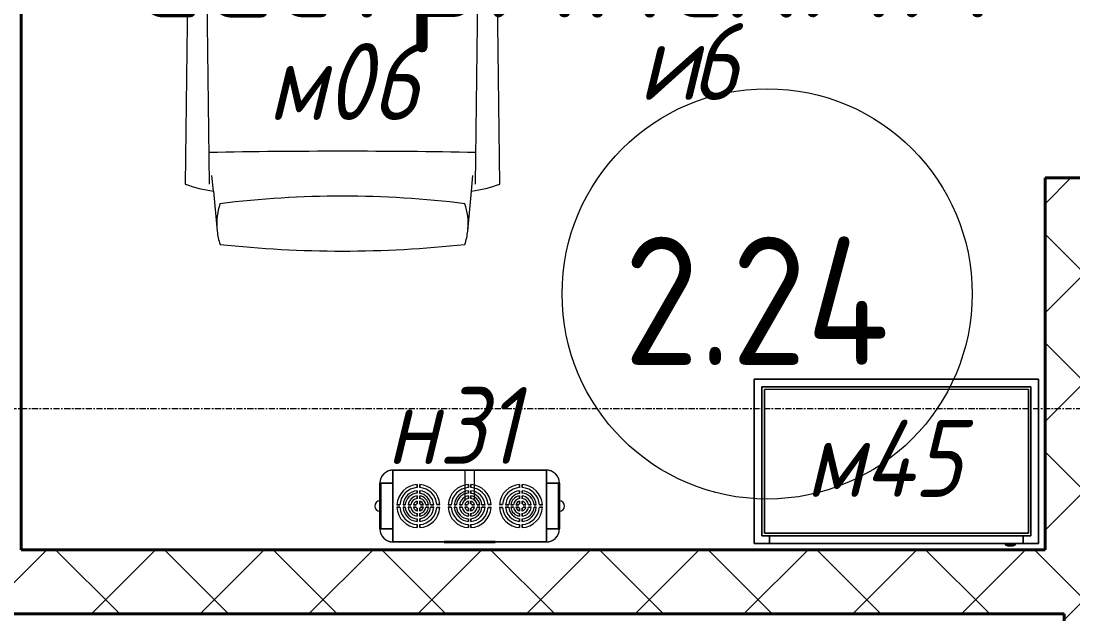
# Model space of a CAD drawing. Header units: millimetres. Extents: x -32954 to 151739, y -65671 to 56243.
# Drawn here: x -17348 to -15296, y -30154 to -28998 of the extents above; entities that cross this region are included whole.
import ezdxf

# ---------------------------------------------------------------- set-up
doc = ezdxf.new("R2010")
doc.units = ezdxf.units.MM
doc.linetypes.add('ADSK_Линия сетки', pattern=[21, 12, -3, 3, -3])
for name, color, linetype, lineweight in [('I-FURN', 7, 'Continuous', 9), ('I-FURN-IDEN', 7, 'Continuous', 9), ('M-EQPM', 7, 'Continuous', 9), ('M-EQPM-IDEN', 7, 'Continuous', 9), ('Марки помещений', 7, 'Continuous', 18), ('Оси', 7, 'Continuous', 9), ('Стены разрез', 7, 'Continuous', 40)]:
    doc.layers.add(name, color=color, linetype=linetype, lineweight=lineweight)
doc.styles.add('GOST Common', font='GOST_Common.ttf', dxfattribs={"width": 0.9, "height": 250})
doc.styles.add('GOST Common_I', font='GOST_Common Italic.ttf', dxfattribs={"width": 0.9, "height": 150})
pattern_1 = [(45, (-4e-12, -22914.43), (-106.066, 106.066), []), (135, (-4e-12, -22914.43), (-106.066, -106.066), [])]

# ---------------------------------------------------------------- blocks, each defined once
blk = doc.blocks.new('ADSK_Марка_Помещение_2_ГОСТ21-501-2011 - Имя и Категория-86712-В_АР_ПЭ_02 Этаж')
at = {"layer": 'Марки помещений'}
blk.add_circle((0, 0), 4, dxfattribs=at)
blk = doc.blocks.new('Н05-Н31_Бактерицидный облучатель_Дезар-3_5 - Н31_Дезар-5-9588957-О_ТХ_03')
at = {"layer": 'M-EQPM'}
for p, q in [((44.6, 175), (-44.6, 175)), ((-44.6, 149.6), (-44.6, 175)), ((-44.6, 175), (-44.6, 173)), ((-44.6, 175), (44.6, 175)), ((-44.6, 149.6), (-44.6, 175)), ((-44.6, 175), (-44.6, 149.6)), ((-44.6, 173), (-44.6, 175)), ((-44.6, 175), (-44.6, 149.6)), ((44.6, 175), (-44.6, 175)), ((-44.6, 173), (-44.6, 175)), ((-44.6, 175), (-44.6, 173)), ((-44.6, 175), (44.6, 175)), ((44.6, 175), (-44.6, 175)), ((-44.6, 173), (-44.6, 175)), ((-44.6, 175), (-44.6, 173)), ((-44.6, 149.6), (-44.6, 175)), ((-44.6, 175), (-44.6, 149.6)), ((-44.6, 173), (-44.6, 149.6)), ((-44.6, 173), (44.6, 173)), ((-44.6, 173), (44.6, 173)), ((-44.6, 149.6), (-44.6, 173)), ((44.6, 173), (-44.6, 173)), ((44.6, 173), (-44.6, 173)), ((44.6, 173), (-44.6, 173)), ((-44.6, 173), (44.6, 173)), ((-44.6, 173), (44.6, 173)), ((44.6, 173), (-44.6, 173)), ((-10, 175), (10, 175)), ((10, 175), (-10, 175)), ((-10, 175), (10, 175)), ((10, 175), (-10, 175)), ((-10, 175), (10, 175)), ((10, 175), (-10, 175)), ((44.6, 173), (44.6, 175)), ((44.6, 175), (44.6, 149.6)), ((44.6, 149.6), (44.6, 175)), ((44.6, 175), (44.6, 149.6)), ((44.6, 149.6), (44.6, 175)), ((44.6, 175), (44.6, 173)), ((44.6, 175), (44.6, 173)), ((44.6, 173), (44.6, 175)), ((44.6, 175), (44.6, 173)), ((44.6, 173), (44.6, 175)), ((44.6, 149.6), (44.6, 175)), ((44.6, 175), (44.6, 149.6)), ((44.6, 149.6), (44.6, 173)), ((44.6, 173), (44.6, 149.6)), ((-44.6, 149.6), (-70, 149.6)), ((-70, 149.6), (-44.6, 149.6)), ((-70, 149.6), (-70, -149.6)), ((-70, -149.6), (-70, 149.6)), ((-70, 149.6), (-70, -149.6)), ((70, 149.6), (-70, 149.6)), ((-70, 149.6), (-44.6, 149.6)), ((-70, 149.6), (-70, -149.6)), ((-44.6, 149.6), (-70, 149.6)), ((-70, 149.6), (70, 149.6)), ((-70, -149.6), (-70, 149.6)), ((-44.6, 149.6), (-70, 149.6)), ((-70, 149.6), (-44.6, 149.6)), ((-44.6, 149.6), (44.6, 149.6)), ((44.6, 149.6), (-44.6, 149.6)), ((-44.6, 149.6), (44.6, 149.6)), ((44.6, 149.6), (-44.6, 149.6)), ((-44.6, 149.6), (44.6, 149.6)), ((44.6, 149.6), (-44.6, 149.6)), ((44.6, 149.6), (70, 149.6)), ((70, 149.6), (44.6, 149.6)), ((44.6, 149.6), (70, 149.6)), ((70, 149.6), (44.6, 149.6)), ((44.6, 149.6), (70, 149.6)), ((70, 149.6), (44.6, 149.6)), ((70, -149.6), (70, 149.6)), ((70, 149.6), (70, -149.6)), ((70, -149.6), (70, 149.6)), ((70, 149.6), (70, -149.6)), ((70, -149.6), (70, 149.6)), ((-2.5, 142), (-2.5, 136)), ((-2.5, 136), (-2.5, 142)), ((-2.5, 136), (-2.5, 142)), ((-2.5, 142), (-2.5, 136)), ((-2.5, 130), (-2.5, 126)), ((-2.5, 126), (-2.5, 130)), ((-2.5, 126), (-2.5, 130)), ((-2.5, 130), (-2.5, 126)), ((2.5, 136), (2.5, 142)), ((2.5, 142), (2.5, 136)), ((2.5, 142), (2.5, 136)), ((2.5, 136), (2.5, 142)), ((2.5, 126), (2.5, 130)), ((2.5, 130), (2.5, 126)), ((2.5, 130), (2.5, 126)), ((2.5, 126), (2.5, 130)), ((-2.5, 119.8), (-2.5, 114.8)), ((-2.5, 114.8), (-2.5, 119.8)), ((-2.5, 114.8), (-2.5, 119.8)), ((-2.5, 119.8), (-2.5, 114.8)), ((-2.5, 109.7), (-2.5, 104.3)), ((-2.5, 104.3), (-2.5, 109.7)), ((-2.5, 104.3), (-2.5, 109.7)), ((-2.5, 109.7), (-2.5, 104.3)), ((2.5, 114.8), (2.5, 119.8)), ((2.5, 119.8), (2.5, 114.8)), ((2.5, 119.8), (2.5, 114.8)), ((2.5, 114.8), (2.5, 119.8)), ((2.5, 104.3), (2.5, 109.7)), ((2.5, 109.7), (2.5, 104.3)), ((2.5, 109.7), (2.5, 104.3)), ((2.5, 104.3), (2.5, 109.7)), ((-35.9, 102.5), (-41.9, 102.5)), ((-41.9, 102.5), (-35.9, 102.5)), ((-41.9, 102.5), (-35.9, 102.5)), ((-35.9, 102.5), (-41.9, 102.5)), ((-41.9, 97.5), (-35.9, 97.5)), ((-35.9, 97.5), (-41.9, 97.5)), ((-35.9, 97.5), (-41.9, 97.5)), ((-41.9, 97.5), (-35.9, 97.5)), ((-25, 102.5), (-29.9, 102.5)), ((-29.9, 102.5), (-25, 102.5)), ((-29.9, 102.5), (-25, 102.5)), ((-25, 102.5), (-29.9, 102.5)), ((-29.9, 97.5), (-24.7, 97.5)), ((-24.7, 97.5), (-29.9, 97.5)), ((-24.7, 97.5), (-29.9, 97.5)), ((-29.9, 97.5), (-24.7, 97.5)), ((-14.8, 102.5), (-19.8, 102.5)), ((-19.8, 102.5), (-14.8, 102.5)), ((-19.8, 102.5), (-14.8, 102.5)), ((-14.8, 102.5), (-19.8, 102.5)), ((-19.8, 97.5), (-14.8, 97.5)), ((-14.8, 97.5), (-19.8, 97.5)), ((-14.8, 97.5), (-19.8, 97.5)), ((-19.8, 97.5), (-14.8, 97.5)), ((-4.3, 102.5), (-9.7, 102.5)), ((-9.7, 102.5), (-4.3, 102.5)), ((-9.7, 102.5), (-4.3, 102.5)), ((-4.3, 102.5), (-9.7, 102.5)), ((-9.7, 97.5), (-4.3, 97.5)), ((-4.3, 97.5), (-9.7, 97.5)), ((-4.3, 97.5), (-9.7, 97.5)), ((-9.7, 97.5), (-4.3, 97.5)), ((-2.5, 95.7), (-2.5, 90.3)), ((-2.5, 90.3), (-2.5, 95.7)), ((-2.5, 90.3), (-2.5, 95.7)), ((-2.5, 95.7), (-2.5, 90.3)), ((-2.5, 85.2), (-2.5, 80.2)), ((-2.5, 80.2), (-2.5, 85.2)), ((-2.5, 80.2), (-2.5, 85.2)), ((-2.5, 85.2), (-2.5, 80.2)), ((2.5, 90.3), (2.5, 95.7)), ((2.5, 95.7), (2.5, 90.3)), ((2.5, 95.7), (2.5, 90.3)), ((2.5, 90.3), (2.5, 95.7)), ((2.5, 80.2), (2.5, 85.2)), ((2.5, 85.2), (2.5, 80.2)), ((2.5, 85.2), (2.5, 80.2)), ((2.5, 80.2), (2.5, 85.2)), ((9.7, 102.5), (4.3, 102.5)), ((4.3, 102.5), (9.7, 102.5)), ((4.3, 102.5), (9.7, 102.5)), ((9.7, 102.5), (4.3, 102.5)), ((4.3, 97.5), (9.7, 97.5)), ((9.7, 97.5), (4.3, 97.5)), ((9.7, 97.5), (4.3, 97.5)), ((4.3, 97.5), (9.7, 97.5)), ((19.8, 102.5), (14.8, 102.5)), ((14.8, 102.5), (19.8, 102.5)), ((14.8, 102.5), (19.8, 102.5)), ((19.8, 102.5), (14.8, 102.5)), ((14.8, 97.5), (19.8, 97.5)), ((19.8, 97.5), (14.8, 97.5)), ((19.8, 97.5), (14.8, 97.5)), ((14.8, 97.5), (19.8, 97.5)), ((24.7, 97.5), (30.1, 97.5)), ((30.1, 97.5), (24.7, 97.5)), ((30.1, 97.5), (24.7, 97.5)), ((24.7, 97.5), (30.1, 97.5)), ((30.1, 102.5), (25, 102.5)), ((25, 102.5), (30.1, 102.5)), ((25, 102.5), (30.1, 102.5)), ((30.1, 102.5), (25, 102.5)), ((42.1, 102.5), (36.1, 102.5)), ((36.1, 102.5), (42.1, 102.5)), ((36.1, 102.5), (42.1, 102.5)), ((42.1, 102.5), (36.1, 102.5)), ((36.1, 97.5), (42.1, 97.5)), ((42.1, 97.5), (36.1, 97.5)), ((42.1, 97.5), (36.1, 97.5)), ((36.1, 97.5), (42.1, 97.5)), ((-3, 64.1), (-3, 58)), ((-3, 58), (-3, 64.1)), ((-3, 58), (-3, 64.1)), ((-3, 64.1), (-3, 58)), ((-2.5, 76.3), (-2.5, 70)), ((-2.5, 70), (-2.5, 76.3)), ((-2.5, 70), (-2.5, 76.3)), ((-2.5, 76.3), (-2.5, 70)), ((2.5, 70), (2.5, 76.3)), ((2.5, 76.3), (2.5, 70)), ((2.5, 76.3), (2.5, 70)), ((2.5, 70), (2.5, 76.3)), ((3, 58), (3, 64)), ((3, 64), (3, 58)), ((3, 64), (3, 58)), ((3, 58), (3, 64)), ((-3, 42), (-3, 35.9)), ((-3, 35.9), (-3, 42)), ((-3, 35.9), (-3, 42)), ((-3, 42), (-3, 35.9)), ((3, 36), (3, 42)), ((3, 42), (3, 36)), ((3, 42), (3, 36)), ((3, 36), (3, 42)), ((71, 50), (69, 50)), ((69, -50), (69, 50)), ((69, 50), (69, -50)), ((71, -50), (71, 50)), ((71, 50), (71, -50)), ((-2.5, 30), (-2.5, 23.7)), ((-2.5, 23.7), (-2.5, 30)), ((-2.5, 23.7), (-2.5, 30)), ((-2.5, 30), (-2.5, 23.7)), ((2.5, 23.7), (2.5, 30)), ((2.5, 30), (2.5, 23.7)), ((2.5, 30), (2.5, 23.7)), ((2.5, 23.7), (2.5, 30)), ((-10, 9.3), (-70, 9.3)), ((-70, 0), (-70, 0)), ((-70, 0), (-70, 0)), ((-35.9, 2.5), (-41.9, 2.5)), ((-41.9, 2.5), (-35.9, 2.5)), ((-41.9, 2.5), (-35.9, 2.5)), ((-35.9, 2.5), (-41.9, 2.5)), ((-24.7, 2.5), (-29.9, 2.5)), ((-29.9, 2.5), (-24.7, 2.5)), ((-29.9, 2.5), (-24.7, 2.5)), ((-24.7, 2.5), (-29.9, 2.5)), ((-14.8, 2.5), (-19.8, 2.5)), ((-19.8, 2.5), (-14.8, 2.5)), ((-19.8, 2.5), (-14.8, 2.5)), ((-14.8, 2.5), (-19.8, 2.5)), ((-10, 0), (-10, 0)), ((-10, 0), (-10, 0)), ((-4.3, 2.5), (-9.7, 2.5)), ((-9.7, 2.5), (-4.3, 2.5)), ((-9.7, 2.5), (-4.3, 2.5)), ((-4.3, 2.5), (-9.7, 2.5)), ((-2.5, 19.8), (-2.5, 14.8)), ((-2.5, 14.8), (-2.5, 19.8)), ((-2.5, 14.8), (-2.5, 19.8)), ((-2.5, 19.8), (-2.5, 14.8)), ((-2.5, 9.7), (-2.5, 4.3)), ((-2.5, 4.3), (-2.5, 9.7)), ((-2.5, 4.3), (-2.5, 9.7)), ((-2.5, 9.7), (-2.5, 4.3)), ((2.5, 14.8), (2.5, 19.8)), ((2.5, 19.8), (2.5, 14.8)), ((2.5, 19.8), (2.5, 14.8)), ((2.5, 14.8), (2.5, 19.8)), ((2.5, 4.3), (2.5, 9.7)), ((2.5, 9.7), (2.5, 4.3)), ((2.5, 9.7), (2.5, 4.3)), ((2.5, 4.3), (2.5, 9.7)), ((9.7, 2.5), (4.3, 2.5)), ((4.3, 2.5), (9.7, 2.5)), ((4.3, 2.5), (9.7, 2.5)), ((9.7, 2.5), (4.3, 2.5)), ((19.8, 2.5), (14.8, 2.5)), ((14.8, 2.5), (19.8, 2.5)), ((14.8, 2.5), (19.8, 2.5)), ((19.8, 2.5), (14.8, 2.5)), ((30.1, 2.5), (24.7, 2.5)), ((24.7, 2.5), (30.1, 2.5)), ((24.7, 2.5), (30.1, 2.5)), ((30.1, 2.5), (24.7, 2.5)), ((42.1, 2.5), (36.1, 2.5)), ((36.1, 2.5), (42.1, 2.5)), ((36.1, 2.5), (42.1, 2.5)), ((42.1, 2.5), (36.1, 2.5)), ((69, -17.5), (69, 17.5)), ((69, 17.5), (69, -17.5)), ((71, 17.5), (69, 17.5)), ((71, 17.5), (69, 17.5)), ((69, -17.5), (69, 17.5)), ((69, 17.5), (69, -17.5)), ((71, 17.5), (69, 17.5)), ((71, 17.5), (69, 17.5)), ((71, -17.5), (71, 17.5)), ((71, 17.5), (71, -17.5)), ((71, -17.5), (71, 17.5)), ((71, 17.5), (71, -17.5)), ((-70, -9.3), (-10, -9.3)), ((-41.9, -2.5), (-35.9, -2.5)), ((-35.9, -2.5), (-41.9, -2.5)), ((-35.9, -2.5), (-41.9, -2.5)), ((-41.9, -2.5), (-35.9, -2.5)), ((-29.9, -2.5), (-25, -2.5)), ((-25, -2.5), (-29.9, -2.5)), ((-25, -2.5), (-29.9, -2.5)), ((-29.9, -2.5), (-25, -2.5)), ((-19.8, -2.5), (-14.8, -2.5)), ((-14.8, -2.5), (-19.8, -2.5)), ((-14.8, -2.5), (-19.8, -2.5)), ((-19.8, -2.5), (-14.8, -2.5)), ((-9.7, -2.5), (-4.3, -2.5)), ((-4.3, -2.5), (-9.7, -2.5)), ((-4.3, -2.5), (-9.7, -2.5)), ((-9.7, -2.5), (-4.3, -2.5)), ((-2.5, -4.3), (-2.5, -9.7)), ((-2.5, -9.7), (-2.5, -4.3)), ((-2.5, -9.7), (-2.5, -4.3)), ((-2.5, -4.3), (-2.5, -9.7)), ((-2.5, -14.8), (-2.5, -19.8)), ((-2.5, -19.8), (-2.5, -14.8)), ((-2.5, -19.8), (-2.5, -14.8)), ((-2.5, -14.8), (-2.5, -19.8)), ((2.5, -9.7), (2.5, -4.3)), ((2.5, -4.3), (2.5, -9.7)), ((2.5, -4.3), (2.5, -9.7)), ((2.5, -9.7), (2.5, -4.3)), ((2.5, -19.8), (2.5, -14.8)), ((2.5, -14.8), (2.5, -19.8)), ((2.5, -14.8), (2.5, -19.8)), ((2.5, -19.8), (2.5, -14.8)), ((4.3, -2.5), (9.7, -2.5)), ((9.7, -2.5), (4.3, -2.5)), ((9.7, -2.5), (4.3, -2.5)), ((4.3, -2.5), (9.7, -2.5)), ((14.8, -2.5), (19.8, -2.5)), ((19.8, -2.5), (14.8, -2.5)), ((19.8, -2.5), (14.8, -2.5)), ((14.8, -2.5), (19.8, -2.5)), ((25, -2.5), (30.1, -2.5)), ((30.1, -2.5), (25, -2.5)), ((30.1, -2.5), (25, -2.5)), ((25, -2.5), (30.1, -2.5)), ((36.1, -2.5), (42.1, -2.5)), ((42.1, -2.5), (36.1, -2.5)), ((42.1, -2.5), (36.1, -2.5)), ((36.1, -2.5), (42.1, -2.5)), ((69, -17.5), (71, -17.5)), ((71, -17.5), (69, -17.5)), ((69, -17.5), (71, -17.5)), ((71, -17.5), (69, -17.5)), ((-2.5, -26), (-2.5, -30)), ((-2.5, -30), (-2.5, -26)), ((-2.5, -30), (-2.5, -26)), ((-2.5, -26), (-2.5, -30)), ((-2.5, -36), (-2.5, -42)), ((-2.5, -42), (-2.5, -36)), ((-2.5, -42), (-2.5, -36)), ((-2.5, -36), (-2.5, -42)), ((2.5, -30), (2.5, -26)), ((2.5, -26), (2.5, -30)), ((2.5, -26), (2.5, -30)), ((2.5, -30), (2.5, -26)), ((2.5, -42), (2.5, -36)), ((2.5, -36), (2.5, -42)), ((2.5, -36), (2.5, -42)), ((2.5, -42), (2.5, -36)), ((-3, -58), (-3, -64.1)), ((-3, -64.1), (-3, -58)), ((-3, -64.1), (-3, -58)), ((-3, -58), (-3, -64.1)), ((3, -64), (3, -58)), ((3, -58), (3, -64)), ((3, -58), (3, -64)), ((3, -64), (3, -58)), ((69, -50), (71, -50)), ((-2.5, -70), (-2.5, -76.3)), ((-2.5, -76.3), (-2.5, -70)), ((-2.5, -76.3), (-2.5, -70)), ((-2.5, -70), (-2.5, -76.3)), ((-2.5, -80.2), (-2.5, -85.2)), ((-2.5, -85.2), (-2.5, -80.2)), ((-2.5, -85.2), (-2.5, -80.2)), ((-2.5, -80.2), (-2.5, -85.2)), ((2.5, -76.3), (2.5, -70)), ((2.5, -70), (2.5, -76.3)), ((2.5, -70), (2.5, -76.3)), ((2.5, -76.3), (2.5, -70)), ((2.5, -85.2), (2.5, -80.2)), ((2.5, -80.2), (2.5, -85.2)), ((2.5, -80.2), (2.5, -85.2)), ((2.5, -85.2), (2.5, -80.2)), ((-35.9, -97.5), (-41.9, -97.5)), ((-41.9, -97.5), (-35.9, -97.5)), ((-41.9, -97.5), (-35.9, -97.5)), ((-35.9, -97.5), (-41.9, -97.5)), ((-41.9, -102.5), (-35.9, -102.5)), ((-35.9, -102.5), (-41.9, -102.5)), ((-35.9, -102.5), (-41.9, -102.5)), ((-41.9, -102.5), (-35.9, -102.5)), ((-24.7, -97.5), (-29.9, -97.5)), ((-29.9, -97.5), (-24.7, -97.5)), ((-29.9, -97.5), (-24.7, -97.5)), ((-24.7, -97.5), (-29.9, -97.5)), ((-29.9, -102.5), (-25, -102.5)), ((-25, -102.5), (-29.9, -102.5)), ((-25, -102.5), (-29.9, -102.5)), ((-29.9, -102.5), (-25, -102.5)), ((-14.8, -97.5), (-19.8, -97.5)), ((-19.8, -97.5), (-14.8, -97.5)), ((-19.8, -97.5), (-14.8, -97.5)), ((-14.8, -97.5), (-19.8, -97.5)), ((-19.8, -102.5), (-14.8, -102.5)), ((-14.8, -102.5), (-19.8, -102.5)), ((-14.8, -102.5), (-19.8, -102.5)), ((-19.8, -102.5), (-14.8, -102.5)), ((-4.3, -97.5), (-9.7, -97.5)), ((-9.7, -97.5), (-4.3, -97.5)), ((-9.7, -97.5), (-4.3, -97.5)), ((-4.3, -97.5), (-9.7, -97.5)), ((-9.7, -102.5), (-4.3, -102.5)), ((-4.3, -102.5), (-9.7, -102.5)), ((-4.3, -102.5), (-9.7, -102.5)), ((-9.7, -102.5), (-4.3, -102.5)), ((-2.5, -90.3), (-2.5, -95.7)), ((-2.5, -95.7), (-2.5, -90.3)), ((-2.5, -95.7), (-2.5, -90.3)), ((-2.5, -90.3), (-2.5, -95.7)), ((2.5, -95.7), (2.5, -90.3)), ((2.5, -90.3), (2.5, -95.7)), ((2.5, -90.3), (2.5, -95.7)), ((2.5, -95.7), (2.5, -90.3)), ((9.7, -97.5), (4.3, -97.5)), ((4.3, -97.5), (9.7, -97.5)), ((4.3, -97.5), (9.7, -97.5)), ((9.7, -97.5), (4.3, -97.5)), ((4.3, -102.5), (9.7, -102.5)), ((9.7, -102.5), (4.3, -102.5)), ((9.7, -102.5), (4.3, -102.5)), ((4.3, -102.5), (9.7, -102.5)), ((19.8, -97.5), (14.8, -97.5)), ((14.8, -97.5), (19.8, -97.5)), ((14.8, -97.5), (19.8, -97.5)), ((19.8, -97.5), (14.8, -97.5)), ((14.8, -102.5), (19.8, -102.5)), ((19.8, -102.5), (14.8, -102.5)), ((19.8, -102.5), (14.8, -102.5)), ((14.8, -102.5), (19.8, -102.5)), ((30.1, -97.5), (24.7, -97.5)), ((24.7, -97.5), (30.1, -97.5)), ((24.7, -97.5), (30.1, -97.5)), ((30.1, -97.5), (24.7, -97.5)), ((25, -102.5), (30.1, -102.5)), ((30.1, -102.5), (25, -102.5)), ((30.1, -102.5), (25, -102.5)), ((25, -102.5), (30.1, -102.5)), ((42.1, -97.5), (36.1, -97.5)), ((36.1, -97.5), (42.1, -97.5)), ((36.1, -97.5), (42.1, -97.5)), ((42.1, -97.5), (36.1, -97.5)), ((36.1, -102.5), (42.1, -102.5)), ((42.1, -102.5), (36.1, -102.5)), ((42.1, -102.5), (36.1, -102.5)), ((36.1, -102.5), (42.1, -102.5)), ((-2.5, -104.3), (-2.5, -109.7)), ((-2.5, -109.7), (-2.5, -104.3)), ((-2.5, -109.7), (-2.5, -104.3)), ((-2.5, -104.3), (-2.5, -109.7)), ((-2.5, -114.8), (-2.5, -119.8)), ((-2.5, -119.8), (-2.5, -114.8)), ((-2.5, -119.8), (-2.5, -114.8)), ((-2.5, -114.8), (-2.5, -119.8)), ((2.5, -109.7), (2.5, -104.3)), ((2.5, -104.3), (2.5, -109.7)), ((2.5, -104.3), (2.5, -109.7)), ((2.5, -109.7), (2.5, -104.3)), ((2.5, -119.8), (2.5, -114.8)), ((2.5, -114.8), (2.5, -119.8)), ((2.5, -114.8), (2.5, -119.8)), ((2.5, -119.8), (2.5, -114.8)), ((-2.5, -126), (-2.5, -130)), ((-2.5, -130), (-2.5, -126)), ((-2.5, -130), (-2.5, -126)), ((-2.5, -126), (-2.5, -130)), ((-2.5, -136), (-2.5, -142)), ((-2.5, -142), (-2.5, -136)), ((-2.5, -142), (-2.5, -136)), ((-2.5, -136), (-2.5, -142)), ((2.5, -130), (2.5, -126)), ((2.5, -126), (2.5, -130)), ((2.5, -126), (2.5, -130)), ((2.5, -130), (2.5, -126)), ((2.5, -142), (2.5, -136)), ((2.5, -136), (2.5, -142)), ((2.5, -136), (2.5, -142)), ((2.5, -142), (2.5, -136)), ((-44.6, -149.6), (-70, -149.6)), ((-70, -149.6), (-44.6, -149.6)), ((-44.6, -149.6), (-70, -149.6)), ((-70, -149.6), (70, -149.6)), ((-44.6, -149.6), (-70, -149.6)), ((-70, -149.6), (-44.6, -149.6)), ((70, -149.6), (-70, -149.6)), ((-70, -149.6), (-44.6, -149.6)), ((-44.6, -149.6), (-44.6, -175)), ((-44.6, -173), (-44.6, -149.6)), ((-44.6, -149.6), (44.6, -149.6)), ((44.6, -149.6), (-44.6, -149.6)), ((-44.6, -149.6), (-44.6, -173)), ((-44.6, -175), (-44.6, -149.6)), ((-44.6, -149.6), (44.6, -149.6)), ((44.6, -149.6), (-44.6, -149.6)), ((-44.6, -149.6), (-44.6, -175)), ((-44.6, -175), (-44.6, -149.6)), ((44.6, -149.6), (-44.6, -149.6)), ((-44.6, -149.6), (-44.6, -175)), ((-44.6, -175), (-44.6, -149.6)), ((-44.6, -149.6), (44.6, -149.6)), ((44.6, -149.6), (44.6, -173)), ((44.6, -175), (44.6, -149.6)), ((44.6, -149.6), (44.6, -175)), ((44.6, -173), (44.6, -149.6)), ((44.6, -149.6), (70, -149.6)), ((70, -149.6), (44.6, -149.6)), ((44.6, -149.6), (44.6, -175)), ((44.6, -175), (44.6, -149.6)), ((70, -149.6), (44.6, -149.6)), ((44.6, -149.6), (70, -149.6)), ((70, -149.6), (44.6, -149.6)), ((44.6, -149.6), (44.6, -175)), ((44.6, -175), (44.6, -149.6)), ((44.6, -149.6), (70, -149.6)), ((-44.6, -175), (-44.6, -173)), ((-44.6, -173), (44.6, -173)), ((-44.6, -173), (44.6, -173)), ((-44.6, -173), (-44.6, -175)), ((44.6, -173), (-44.6, -173)), ((44.6, -173), (-44.6, -173)), ((-44.6, -175), (-44.6, -173)), ((-44.6, -173), (44.6, -173)), ((44.6, -173), (-44.6, -173)), ((-44.6, -173), (-44.6, -175)), ((44.6, -173), (-44.6, -173)), ((-44.6, -175), (-44.6, -173)), ((-44.6, -173), (44.6, -173)), ((-44.6, -173), (-44.6, -175)), ((-44.6, -175), (44.6, -175)), ((-44.6, -175), (44.6, -175)), ((44.6, -175), (-44.6, -175)), ((44.6, -175), (-44.6, -175)), ((-44.6, -175), (44.6, -175)), ((10, -175), (-10, -175)), ((-10, -175), (10, -175)), ((10, -175), (-10, -175)), ((-10, -175), (10, -175)), ((10, -175), (-10, -175)), ((-10, -175), (10, -175)), ((44.6, -173), (44.6, -175)), ((44.6, -175), (44.6, -173)), ((44.6, -173), (44.6, -175)), ((44.6, -175), (44.6, -173)), ((44.6, -173), (44.6, -175)), ((44.6, -175), (44.6, -173))]:
    blk.add_line(p, q, dxfattribs=at)
at = {"layer": 'M-EQPM', "flags": 128}
for points in [[(-44.6, 175), (-45.6, 175), (-46.6, 174.9), (-47.6, 174.8), (-48.6, 174.7), (-49.6, 174.5), (-50.6, 174.3), (-51.6, 174), (-52.6, 173.7), (-53.5, 173.4), (-54.5, 173), (-55.4, 172.6), (-56.3, 172.1), (-57.2, 171.6), (-58.1, 171.1), (-58.9, 170.6), (-59.8, 170), (-60.6, 169.3), (-61.3, 168.7), (-62.1, 168), (-62.8, 167.3), (-63.5, 166.5), (-64.2, 165.8), (-64.8, 165), (-65.4, 164.2), (-66, 163.3), (-66.5, 162.4), (-67, 161.6), (-67.5, 160.7), (-67.9, 159.7), (-68.3, 158.8), (-68.6, 157.8), (-68.9, 156.9), (-69.2, 155.9), (-69.4, 154.9), (-69.6, 153.9), (-69.8, 152.9), (-69.9, 151.9), (-70, 150.9), (-70, 149.8), (-70, 149.6)], [(70, 149.6), (70, 150.6), (69.9, 151.6), (69.8, 152.6), (69.7, 153.6), (69.5, 154.6), (69.3, 155.6), (69, 156.6), (68.7, 157.6), (68.4, 158.5), (68, 159.5), (67.6, 160.4), (67.1, 161.3), (66.6, 162.2), (66.1, 163.1), (65.6, 163.9), (65, 164.8), (64.3, 165.6), (63.7, 166.3), (63, 167.1), (62.3, 167.8), (61.5, 168.5), (60.8, 169.2), (60, 169.8), (59.2, 170.4), (58.3, 171), (57.4, 171.5), (56.6, 172), (55.7, 172.5), (54.7, 172.9), (53.8, 173.3), (52.8, 173.6), (51.9, 173.9), (50.9, 174.2), (49.9, 174.4), (48.9, 174.6), (47.9, 174.8), (46.9, 174.9), (45.9, 175), (44.8, 175), (44.6, 175)], [(-70, -149.6), (-70, -150.6), (-69.9, -151.6), (-69.8, -152.6), (-69.7, -153.6), (-69.5, -154.6), (-69.3, -155.6), (-69, -156.6), (-68.7, -157.6), (-68.4, -158.5), (-68, -159.5), (-67.6, -160.4), (-67.1, -161.3), (-66.6, -162.2), (-66.1, -163.1), (-65.6, -163.9), (-65, -164.8), (-64.3, -165.6), (-63.7, -166.3), (-63, -167.1), (-62.3, -167.8), (-61.5, -168.5), (-60.8, -169.2), (-60, -169.8), (-59.2, -170.4), (-58.3, -171), (-57.4, -171.5), (-56.6, -172), (-55.7, -172.5), (-54.7, -172.9), (-53.8, -173.3), (-52.8, -173.6), (-51.9, -173.9), (-50.9, -174.2), (-49.9, -174.4), (-48.9, -174.6), (-47.9, -174.8), (-46.9, -174.9), (-45.9, -175), (-44.8, -175), (-44.6, -175)], [(44.6, -175), (45.6, -175), (46.6, -174.9), (47.6, -174.8), (48.6, -174.7), (49.6, -174.5), (50.6, -174.3), (51.6, -174), (52.6, -173.7), (53.5, -173.4), (54.5, -173), (55.4, -172.6), (56.3, -172.1), (57.2, -171.6), (58.1, -171.1), (58.9, -170.6), (59.8, -170), (60.6, -169.3), (61.3, -168.7), (62.1, -168), (62.8, -167.3), (63.5, -166.5), (64.2, -165.8), (64.8, -165), (65.4, -164.2), (66, -163.3), (66.5, -162.4), (67, -161.6), (67.5, -160.7), (67.9, -159.7), (68.3, -158.8), (68.6, -157.8), (68.9, -156.9), (69.2, -155.9), (69.4, -154.9), (69.6, -153.9), (69.8, -152.9), (69.9, -151.9), (70, -150.9), (70, -149.8), (70, -149.6)]]:
    blk.add_lwpolyline(points, dxfattribs=at)
at = {"layer": 'M-EQPM'}
for centre, radius, start, end in [((0, 175), 10, 0, 180), ((0, 175), 10, 0, 180), ((0, 175), 10, 0, 180), ((0, 175), 10, 0, 180), ((0, 175), 10, 0, 180), ((0, 175), 10, 0, 180), ((-44.6, 149.6), 25.4, 90, 180), ((-44.6, 149.6), 25.4, 90, 180), ((-44.6, 149.6), 25.4, 90, 180), ((-44.6, 149.6), 25.4, 90, 180), ((44.6, 149.6), 25.4, 0, 90), ((44.6, 149.6), 25.4, 0, 90), ((44.6, 149.6), 25.4, 0, 90), ((44.6, 149.6), 25.4, 360, 90), ((0.1, 100), 42.1, 93.5613, 176.5863), ((0.1, 100), 42.1, 93.5613, 176.5863), ((0.1, 100), 42.1, 93.5613, 176.5863), ((0.1, 100), 42.1, 93.5613, 176.5863), ((0.1, 100), 36.1, 94.1546, 176.0177), ((0.1, 100), 36.1, 94.1546, 176.0177), ((0.1, 100), 36.1, 94.1546, 176.0176), ((0.1, 100), 36.1, 94.1546, 176.0176), ((0.1, 100), 30.1, 94.9855, 175.2214), ((0.1, 100), 30.1, 94.9855, 175.2214), ((0.1, 100), 30.1, 94.9855, 175.2214), ((0.1, 100), 30.1, 94.9855, 175.2214), ((0, 101.1), 25, 95.7391, 176.8404), ((0, 101.1), 25, 95.7391, 176.8404), ((0, 101.1), 25, 95.7391, 176.8404), ((0, 101.1), 25, 95.7391, 176.8404), ((0.1, 100), 42.1, 3.4137, 86.7479), ((0.1, 100), 42.1, 3.4137, 86.7479), ((0.1, 100), 42.1, 3.4137, 86.7479), ((0.1, 100), 42.1, 3.4137, 86.7479), ((0.1, 100), 36.1, 3.9824, 86.2063), ((0.1, 100), 36.1, 3.9824, 86.2063), ((0.1, 100), 36.1, 3.9824, 86.2063), ((0.1, 100), 36.1, 3.9824, 86.2063), ((0.1, 100), 30.1, 4.7786, 85.4479), ((0.1, 100), 30.1, 4.7786, 85.4479), ((0.1, 100), 30.1, 4.7786, 85.4479), ((0.1, 100), 30.1, 4.7786, 85.4479), ((0, 101.1), 25, 3.1596, 84.2609), ((0, 101.1), 25, 3.1596, 84.2609), ((0, 101.1), 25, 3.1596, 84.2609), ((0, 101.1), 25, 3.1596, 84.2609), ((0, 100), 20, 97.1808, 172.8192), ((0, 100), 20, 97.1808, 172.8192), ((0, 100), 20, 97.1808, 172.8192), ((0, 100), 20, 97.1808, 172.8192), ((0, 100), 15, 99.5941, 170.4059), ((0, 100), 15, 99.5941, 170.4059), ((0, 100), 15, 99.5941, 170.4059), ((0, 100), 15, 99.5941, 170.4059), ((0, 100), 10, 104.4778, 165.527), ((0, 100), 10, 104.4778, 165.527), ((0, 100), 10, 104.4778, 165.527), ((0, 100), 10, 104.4778, 165.527), ((0, 100), 5, 120.0027, 150.008), ((0, 100), 5, 120.0027, 150.008), ((0, 100), 5, 120.0027, 150.008), ((0, 100), 5, 120.0027, 150.008), ((0, 100), 20, 7.1808, 82.8192), ((0, 100), 20, 7.1808, 82.8192), ((0, 100), 20, 7.1808, 82.8192), ((0, 100), 20, 7.1808, 82.8192), ((0, 100), 15, 9.5941, 80.4059), ((0, 100), 15, 9.5941, 80.4059), ((0, 100), 15, 9.5941, 80.4059), ((0, 100), 15, 9.5941, 80.4059), ((0, 100), 10, 14.473, 75.5222), ((0, 100), 10, 14.473, 75.5222), ((0, 100), 10, 14.473, 75.5222), ((0, 100), 10, 14.473, 75.5222), ((0, 100), 5, 29.992, 59.9973), ((0, 100), 5, 29.992, 59.9973), ((0, 100), 5, 29.992, 59.9973), ((0, 100), 5, 29.992, 59.9973), ((0.1, 100), 42.1, 183.3997, 265.7268), ((0.1, 100), 42.1, 183.3997, 265.7268), ((0.1, 100), 42.1, 183.3997, 265.7268), ((0.1, 100), 42.1, 183.3997, 265.7268), ((0.1, 100), 36.1, 183.9661, 265.0144), ((0.1, 100), 36.1, 183.9661, 265.0144), ((0.1, 100), 36.1, 183.9661, 265.0144), ((0.1, 100), 36.1, 183.9661, 265.0144), ((0.1, 100), 30.1, 184.7591, 265.0144), ((0.1, 100), 30.1, 184.7591, 265.0144), ((0.1, 100), 30.1, 184.7591, 265.0144), ((0.1, 100), 30.1, 184.7591, 265.0144), ((0, 101.1), 25, 188.3307, 264.2606), ((0, 101.1), 25, 188.3307, 264.2606), ((0, 101.1), 25, 188.3307, 264.2606), ((0, 101.1), 25, 188.3307, 264.2606), ((0, 100), 20, 187.1808, 262.8192), ((0, 100), 20, 187.1808, 262.8192), ((0, 100), 20, 187.1808, 262.8192), ((0, 100), 20, 187.1808, 262.8192), ((0, 100), 15, 189.5941, 260.4059), ((0, 100), 15, 189.5941, 260.4059), ((0, 100), 15, 189.5941, 260.4059), ((0, 100), 15, 189.5941, 260.4059), ((0, 100), 10, 194.4775, 255.5225), ((0, 100), 10, 194.4775, 255.5225), ((0, 100), 10, 194.4775, 255.5225), ((0, 100), 10, 194.4775, 255.5225), ((0, 100), 5, 210, 240), ((0, 100), 5, 210, 240), ((0, 100), 5, 210, 240), ((0, 100), 5, 210, 240), ((0, 101.1), 25, 275.7394, 351.6693), ((0.1, 100), 30.1, 274.5523, 355.2409), ((0, 100), 20, 277.1808, 352.8192), ((0, 100), 15, 279.5941, 350.4059), ((0, 100), 5, 300, 330), ((0, 100), 10, 284.4775, 345.5225), ((0.1, 100), 30.1, 274.5523, 355.2409), ((0, 101.1), 25, 275.7394, 351.6693), ((0, 100), 15, 279.5941, 350.4059), ((0, 100), 20, 277.1808, 352.8192), ((0, 100), 5, 300, 330), ((0, 100), 10, 284.4775, 345.5225), ((0.1, 100), 30.1, 274.5523, 355.2409), ((0, 101.1), 25, 275.7394, 351.6693), ((0, 100), 15, 279.5941, 350.4059), ((0, 100), 20, 277.1808, 352.8192), ((0, 100), 5, 300, 330), ((0, 100), 10, 284.4775, 345.5225), ((0, 101.1), 25, 275.7394, 351.6693), ((0.1, 100), 30.1, 274.5523, 355.2409), ((0, 100), 20, 277.1808, 352.8192), ((0, 100), 15, 279.5941, 350.4059), ((0, 100), 10, 284.4775, 345.5225), ((0, 100), 5, 300, 330), ((0.1, 100), 36.1, 274.5523, 356.0339), ((0.1, 100), 42.1, 273.902, 356.6003), ((0.1, 100), 42.1, 273.902, 356.6003), ((0.1, 100), 36.1, 274.5523, 356.0339), ((0.1, 100), 42.1, 273.902, 356.6003), ((0.1, 100), 36.1, 274.5523, 356.0339), ((0.1, 100), 36.1, 274.5523, 356.0339), ((0.1, 100), 42.1, 273.902, 356.6003), ((0.1, 0), 42.1, 94.2732, 176.6003), ((0.1, 0), 42.1, 94.2732, 176.6003), ((0.1, 0), 42.1, 94.2732, 176.6003), ((0.1, 0), 42.1, 94.2732, 176.6003), ((0.1, 0), 42.1, 3.3997, 86.098), ((0.1, 0), 42.1, 3.3997, 86.098), ((0.1, 0), 42.1, 3.3997, 86.098), ((0.1, 0), 42.1, 3.3997, 86.098), ((0.1, 0), 36.1, 94.9856, 176.0339), ((0.1, 0), 36.1, 94.9856, 176.0339), ((0.1, 0), 36.1, 94.9856, 176.0339), ((0.1, 0), 36.1, 94.9856, 176.0339), ((0.1, 0), 30.1, 94.9856, 175.2409), ((0.1, 0), 30.1, 94.9856, 175.2409), ((0.1, 0), 30.1, 94.9856, 175.2409), ((0.1, 0), 30.1, 94.9856, 175.2409), ((0, -1.1), 25, 95.7394, 171.6693), ((0, -1.1), 25, 95.7394, 171.6693), ((0, -1.1), 25, 95.7394, 171.6693), ((0, -1.1), 25, 95.7394, 171.6693), ((0.1, 0), 30.1, 4.7591, 85.4477), ((0.1, 0), 30.1, 4.7591, 85.4477), ((0.1, 0), 30.1, 4.7591, 85.4477), ((0.1, 0), 30.1, 4.7591, 85.4477), ((0, -1.1), 25, 8.3307, 84.2606), ((0, -1.1), 25, 8.3307, 84.2606), ((0, -1.1), 25, 8.3307, 84.2606), ((0, -1.1), 25, 8.3307, 84.2606), ((0.1, 0), 36.1, 3.9661, 85.4477), ((0.1, 0), 36.1, 3.9661, 85.4477), ((0.1, 0), 36.1, 3.9661, 85.4477), ((0.1, 0), 36.1, 3.9661, 85.4477), ((0, 0), 20, 97.1808, 172.8192), ((0, 0), 20, 97.1808, 172.8192), ((0, 0), 20, 97.1808, 172.8192), ((0, 0), 20, 97.1808, 172.8192), ((0, 0), 15, 99.5941, 170.4059), ((0, 0), 15, 99.5941, 170.4059), ((0, 0), 15, 99.5941, 170.4059), ((0, 0), 15, 99.5941, 170.4059), ((0, 0), 10, 104.4775, 165.5225), ((0, 0), 10, 104.4775, 165.5225), ((0, 0), 10, 104.4775, 165.5225), ((0, 0), 10, 104.4775, 165.5225), ((0, 0), 5, 120, 150), ((0, 0), 5, 120, 150), ((0, 0), 5, 120, 150), ((0, 0), 5, 120, 150), ((0, 0), 20, 7.1808, 82.8192), ((0, 0), 20, 7.1808, 82.8192), ((0, 0), 20, 7.1808, 82.8192), ((0, 0), 20, 7.1808, 82.8192), ((0, 0), 15, 9.5941, 80.4059), ((0, 0), 15, 9.5941, 80.4059), ((0, 0), 15, 9.5941, 80.4059), ((0, 0), 15, 9.5941, 80.4059), ((0, 0), 10, 14.4775, 75.5225), ((0, 0), 10, 14.4775, 75.5225), ((0, 0), 10, 14.4775, 75.5225), ((0, 0), 10, 14.4775, 75.5225), ((0, 0), 5, 30, 60), ((0, 0), 5, 30, 60), ((0, 0), 5, 30, 60), ((0, 0), 5, 30, 60), ((0.1, 0), 42.1, 183.4137, 266.4387), ((0.1, 0), 42.1, 183.4137, 266.4387), ((0.1, 0), 42.1, 183.4137, 266.4387), ((0.1, 0), 42.1, 183.4137, 266.4387), ((0.1, 0), 36.1, 183.9824, 265.8454), ((0.1, 0), 36.1, 183.9824, 265.8454), ((0.1, 0), 36.1, 183.9824, 265.8454), ((0.1, 0), 36.1, 183.9824, 265.8454), ((0.1, 0), 30.1, 184.7786, 265.0145), ((0.1, 0), 30.1, 184.7786, 265.0145), ((0.1, 0), 30.1, 184.7786, 265.0145), ((0.1, 0), 30.1, 184.7786, 265.0145), ((0, -1.1), 25, 183.1596, 264.2609), ((0, -1.1), 25, 183.1596, 264.2609), ((0, -1.1), 25, 183.1596, 264.2609), ((0, -1.1), 25, 183.1596, 264.2609), ((0, 0), 20, 187.1808, 262.8192), ((0, 0), 20, 187.1808, 262.8192), ((0, 0), 20, 187.1808, 262.8192), ((0, 0), 20, 187.1808, 262.8192), ((0, 0), 15, 189.5941, 260.4059), ((0, 0), 15, 189.5941, 260.4059), ((0, 0), 15, 189.5941, 260.4059), ((0, 0), 15, 189.5941, 260.4059), ((0, 0), 10, 194.473, 255.5222), ((0, 0), 10, 194.473, 255.5222), ((0, 0), 10, 194.473, 255.5222), ((0, 0), 10, 194.473, 255.5222), ((0, 0), 5, 209.992, 239.9973), ((0, 0), 5, 209.992, 239.9973), ((0, 0), 5, 209.992, 239.9973), ((0, 0), 5, 209.992, 239.9973), ((0, -1.1), 25, 275.7391, 356.8404), ((0.1, 0), 30.1, 274.5521, 355.2214), ((0, 0), 20, 277.1808, 352.8192), ((0, 0), 15, 279.5941, 350.4059), ((0, 0), 5, 300.0027, 330.008), ((0, 0), 10, 284.4778, 345.527), ((0.1, 0), 42.1, 273.2521, 356.5863), ((0.1, 0), 36.1, 273.7937, 356.0176), ((0.1, 0), 30.1, 274.5521, 355.2214), ((0, -1.1), 25, 275.7391, 356.8404), ((0, 0), 15, 279.5941, 350.4059), ((0, 0), 20, 277.1808, 352.8192), ((0, 0), 10, 284.4778, 345.527), ((0, 0), 5, 300.0027, 330.008), ((0.1, 0), 36.1, 273.7937, 356.0176), ((0.1, 0), 42.1, 273.2521, 356.5863), ((0, -1.1), 25, 275.7391, 356.8404), ((0.1, 0), 30.1, 274.5521, 355.2214), ((0, 0), 15, 279.5941, 350.4059), ((0, 0), 20, 277.1808, 352.8192), ((0, 0), 10, 284.4778, 345.527), ((0, 0), 5, 300.0027, 330.008), ((0.1, 0), 36.1, 273.7937, 356.0176), ((0.1, 0), 42.1, 273.2521, 356.5863), ((0, -1.1), 25, 275.7391, 356.8404), ((0.1, 0), 30.1, 274.5521, 355.2214), ((0, 0), 20, 277.1808, 352.8192), ((0, 0), 15, 279.5941, 350.4059), ((0, 0), 5, 300.0027, 330.008), ((0, 0), 10, 284.4778, 345.527), ((0.1, 0), 42.1, 273.2521, 356.5863), ((0.1, 0), 36.1, 273.7937, 356.0176), ((0.1, -100), 42.1, 94.2732, 176.6003), ((0.1, -100), 42.1, 94.2732, 176.6003), ((0.1, -100), 42.1, 94.2732, 176.6003), ((0.1, -100), 42.1, 94.2732, 176.6003), ((0.1, -100), 42.1, 3.3997, 86.098), ((0.1, -100), 42.1, 3.3997, 86.098), ((0.1, -100), 42.1, 3.3997, 86.098), ((0.1, -100), 42.1, 3.3997, 86.098), ((0.1, -100), 36.1, 94.9856, 176.0339), ((0.1, -100), 36.1, 94.9856, 176.0339), ((0.1, -100), 36.1, 94.9856, 176.0339), ((0.1, -100), 36.1, 94.9856, 176.0339), ((0.1, -100), 30.1, 94.9856, 175.2409), ((0.1, -100), 30.1, 94.9856, 175.2409), ((0.1, -100), 30.1, 94.9856, 175.2409), ((0.1, -100), 30.1, 94.9856, 175.2409), ((0, -101.1), 25, 95.7394, 171.6693), ((0, -101.1), 25, 95.7394, 171.6693), ((0, -101.1), 25, 95.7394, 171.6693), ((0, -101.1), 25, 95.7394, 171.6693), ((0, -100), 20, 97.1808, 172.8192), ((0, -100), 20, 97.1808, 172.8192), ((0, -100), 20, 97.1808, 172.8192), ((0, -100), 20, 97.1808, 172.8192), ((0.1, -100), 30.1, 4.7591, 85.4477), ((0.1, -100), 30.1, 4.7591, 85.4477), ((0.1, -100), 30.1, 4.7591, 85.4477), ((0.1, -100), 30.1, 4.7591, 85.4477), ((0, -101.1), 25, 8.3307, 84.2606), ((0, -101.1), 25, 8.3307, 84.2606), ((0, -101.1), 25, 8.3307, 84.2606), ((0, -101.1), 25, 8.3307, 84.2606), ((0, -100), 20, 7.1808, 82.8192), ((0, -100), 20, 7.1808, 82.8192), ((0, -100), 20, 7.1808, 82.8192), ((0, -100), 20, 7.1808, 82.8192), ((0.1, -100), 36.1, 3.9661, 85.4477), ((0.1, -100), 36.1, 3.9661, 85.4477), ((0.1, -100), 36.1, 3.9661, 85.4477), ((0.1, -100), 36.1, 3.9661, 85.4477), ((0.1, -100), 42.1, 183.4137, 266.4387), ((0.1, -100), 42.1, 183.4137, 266.4387), ((0.1, -100), 42.1, 183.4137, 266.4387), ((0.1, -100), 42.1, 183.4137, 266.4387), ((0.1, -100), 36.1, 183.9824, 265.8454), ((0.1, -100), 36.1, 183.9824, 265.8454), ((0.1, -100), 36.1, 183.9824, 265.8454), ((0.1, -100), 36.1, 183.9824, 265.8454), ((0.1, -100), 30.1, 184.7786, 265.0145), ((0.1, -100), 30.1, 184.7786, 265.0145), ((0.1, -100), 30.1, 184.7786, 265.0145), ((0.1, -100), 30.1, 184.7786, 265.0145), ((0, -101.1), 25, 183.1596, 264.2609), ((0, -101.1), 25, 183.1596, 264.2609), ((0, -101.1), 25, 183.1596, 264.2609), ((0, -101.1), 25, 183.1596, 264.2609), ((0, -100), 20, 187.1808, 262.8192), ((0, -100), 20, 187.1808, 262.8192), ((0, -100), 20, 187.1808, 262.8192), ((0, -100), 20, 187.1808, 262.8192), ((0, -100), 15, 99.5941, 170.4059), ((0, -100), 15, 99.5941, 170.4059), ((0, -100), 15, 99.5941, 170.4059), ((0, -100), 15, 99.5941, 170.4059), ((0, -100), 15, 189.5941, 260.4059), ((0, -100), 15, 189.5941, 260.4059), ((0, -100), 15, 189.5941, 260.4059), ((0, -100), 15, 189.5941, 260.4059), ((0, -100), 10, 104.4775, 165.5225), ((0, -100), 10, 104.4775, 165.5225), ((0, -100), 10, 104.4775, 165.5225), ((0, -100), 10, 104.4775, 165.5225), ((0, -100), 10, 194.473, 255.5222), ((0, -100), 10, 194.473, 255.5222), ((0, -100), 10, 194.473, 255.5222), ((0, -100), 10, 194.473, 255.5222), ((0, -100), 5, 120, 150), ((0, -100), 5, 120, 150), ((0, -100), 5, 120, 150), ((0, -100), 5, 120, 150), ((0, -100), 5, 209.992, 239.9973), ((0, -100), 5, 209.992, 239.9973), ((0, -100), 5, 209.992, 239.9973), ((0, -100), 5, 209.992, 239.9973), ((0, -100), 15, 9.5941, 80.4059), ((0, -100), 15, 9.5941, 80.4059), ((0, -100), 15, 9.5941, 80.4059), ((0, -100), 15, 9.5941, 80.4059), ((0, -100), 10, 14.4775, 75.5225), ((0, -100), 10, 14.4775, 75.5225), ((0, -100), 10, 14.4775, 75.5225), ((0, -100), 10, 14.4775, 75.5225), ((0, -100), 5, 30, 60), ((0, -100), 5, 30, 60), ((0, -100), 5, 30, 60), ((0, -100), 5, 30, 60), ((0, -101.1), 25, 275.7391, 356.8404), ((0.1, -100), 30.1, 274.5521, 355.2214), ((0, -100), 20, 277.1808, 352.8192), ((0, -100), 15, 279.5941, 350.4059), ((0, -100), 5, 300.0027, 330.008), ((0, -100), 10, 284.4778, 345.527), ((0.1, -100), 42.1, 273.2521, 356.5863), ((0.1, -100), 36.1, 273.7937, 356.0176), ((0.1, -100), 30.1, 274.5521, 355.2214), ((0, -101.1), 25, 275.7391, 356.8404), ((0, -100), 15, 279.5941, 350.4059), ((0, -100), 20, 277.1808, 352.8192), ((0, -100), 10, 284.4778, 345.527), ((0, -100), 5, 300.0027, 330.008), ((0.1, -100), 36.1, 273.7937, 356.0176), ((0.1, -100), 42.1, 273.2521, 356.5863), ((0, -101.1), 25, 275.7391, 356.8404), ((0.1, -100), 30.1, 274.5521, 355.2214), ((0, -100), 15, 279.5941, 350.4059), ((0, -100), 20, 277.1808, 352.8192), ((0, -100), 10, 284.4778, 345.527), ((0, -100), 5, 300.0027, 330.008), ((0.1, -100), 36.1, 273.7937, 356.0176), ((0.1, -100), 42.1, 273.2521, 356.5863), ((0, -101.1), 25, 275.7391, 356.8404), ((0.1, -100), 30.1, 274.5521, 355.2214), ((0, -100), 20, 277.1808, 352.8192), ((0, -100), 15, 279.5941, 350.4059), ((0, -100), 5, 300.0027, 330.008), ((0, -100), 10, 284.4778, 345.527), ((0.1, -100), 42.1, 273.2521, 356.5863), ((0.1, -100), 36.1, 273.7937, 356.0176), ((-44.6, -149.6), 25.4, 180, 270), ((-44.6, -149.6), 25.4, 180, 270), ((-44.6, -149.6), 25.4, 180, 270), ((-44.6, -149.6), 25.4, 180, 270), ((44.6, -149.6), 25.4, 270, 0), ((44.6, -149.6), 25.4, 270, 360), ((44.6, -149.6), 25.4, 270, 0), ((44.6, -149.6), 25.4, 270, 360), ((0, -175), 10, 180, 360), ((0, -175), 10, 180, 0), ((0, -175), 10, 180, 360), ((0, -175), 10, 180, 0), ((0, -175), 10, 180, 0), ((0, -175), 10, 180, 0)]:
    blk.add_arc(centre, radius, start, end, dxfattribs=at)
blk = doc.blocks.new('М45_Шкаф медицинский одностворчатый металлический - М45_Шкаф медицинский одностоворчатый Меделия-10226634-О_ТХ_03')
at = {"layer": 'I-FURN'}
for p, q in [((277.5, 320), (-277.5, 320)), ((-277.5, 320), (-277.5, 0)), ((-277.5, 320), (277.5, 320)), ((-277.5, 0), (-277.5, 320)), ((-247.5, 305), (-247.5, 320)), ((-247.5, 320), (-247.5, 305)), ((247.5, 320), (-247.5, 320)), ((-247.5, 320), (247.5, 320)), ((-228, 324.6), (-232.5, 322.5)), ((-232.5, 322.5), (-232.5, 320)), ((-232.5, 322.5), (-212.5, 322.5)), ((-212.5, 322.5), (-232.5, 322.5)), ((-212.5, 320), (-232.5, 320)), ((-232.5, 320), (-212.5, 320)), ((-228, 324.6), (-217, 324.6)), ((-217, 324.6), (-228, 324.6)), ((-212.5, 322.5), (-217, 324.6)), ((-212.5, 320), (-212.5, 322.5)), ((247.5, 320), (247.5, 305)), ((247.5, 305), (247.5, 320)), ((277.5, 0), (277.5, 320)), ((277.5, 320), (277.5, 0)), ((-262.5, 305), (262.5, 305)), ((-262.5, 15), (-262.5, 305)), ((-262.5, 305), (-262.5, 15)), ((262.5, 305), (-262.5, 305)), ((-262.5, 305), (-247.5, 305)), ((-247.5, 305), (-262.5, 305)), ((-262.5, 15), (-262.5, 305)), ((-262.5, 305), (-262.5, 15)), ((-257.5, 300), (257.5, 300)), ((-257.5, 20), (-257.5, 300)), ((-257.5, 300), (-257.5, 20)), ((257.5, 300), (-257.5, 300)), ((247.5, 305), (262.5, 305)), ((262.5, 305), (247.5, 305)), ((257.5, 300), (257.5, 20)), ((257.5, 20), (257.5, 300)), ((262.5, 305), (262.5, 15)), ((262.5, 15), (262.5, 305)), ((262.5, 305), (262.5, 15)), ((262.5, 15), (262.5, 305)), ((-277.5, 0), (277.5, 0)), ((277.5, 0), (-277.5, 0)), ((262.5, 15), (-262.5, 15)), ((-262.5, 15), (262.5, 15)), ((262.5, 15), (-262.5, 15)), ((-262.5, 15), (262.5, 15)), ((-257.5, 20), (257.5, 20)), ((-257.5, 20), (257.5, 20))]:
    blk.add_line(p, q, dxfattribs=at)
blk = doc.blocks.new('М05-М06_Стул офисный - М06_Кресло рабочее Меделия-8569764-О_ТХ_03')
at = {"layer": 'I-FURN'}
for p, q in [((-130.1, 450.8), (-137.4, 372.8)), ((366, 372.8), (358.7, 450.8)), ((-137.4, 372.8), (-140.3, 342)), ((366, 372.8), (368.9, 342)), ((-192.7, 358.8), (-187.6, -18.4)), ((-145, 358.8), (-150.1, -18.4)), ((373.6, 358.8), (378.7, -18.4)), ((416.2, -18.4), (421.3, 358.8)), ((-154, -23.2), (-156.1, -129.6)), ((384.7, -129.6), (382.6, -23.2))]:
    blk.add_line(p, q, dxfattribs=at)
for centre, radius, start, end in [((-2.9, 436.6), 128, 161.8436, 173.6194), ((114.3, -1700.2), 2189.7, 83.7379, 96.2621), ((231.5, 436.6), 128, 6.3806, 18.1564), ((-2.9, 436.6), 128, 175.7159, 197.9267), ((231.5, 436.6), 128, 342.0733, 4.2841), ((114.3, 2327.4), 1944.9, 262.9413, 277.0587), ((-100.3, 110.6), 264.8, 98.0615, 110.4198), ((328.9, 110.6), 264.8, 69.5802, 81.9385), ((114.3, 13952.8), 13657.9, 268.9084, 271.09128), ((114.3, 1258.6), 1414.3, 258.978, 281.022)]:
    blk.add_arc(centre, radius, start, end, dxfattribs=at)
for centre, start_param, end_param in [((-168.8, -18.3), 5.626442, 6.277467), ((-168.8, -18.3), 6.10915, 6.277467), ((397.4, -18.3), 3.147311, 3.801887)]:
    blk.add_ellipse(centre, major_axis=(18.8, 0), ratio=0.427808, start_param=start_param, end_param=end_param, dxfattribs=at)
for points, knots in [([(-187.6, -18.4), (-187.6, -18.9), (-187.4, -19.9), (-186.3, -21.4), (-184.7, -22.7), (-181.7, -24.3), (-176.7, -25.8), (-169.6, -26.5), (-163, -26.1), (-157.7, -24.9), (-155.1, -23.8), (-154, -23.2)], [0, 0, 0, 0, 0.076923, 0.153846, 0.230769, 0.307692, 0.461538, 0.615385, 0.769231, 0.884615, 1, 1, 1, 1]), ([(382.6, -23.2), (384.1, -24.1), (387.7, -25.4), (394.6, -26.5), (401.9, -26.3), (409.1, -24.9), (414.7, -22.2), (416.2, -19.7), (416.2, -18.4)], [0, 0, 0, 0, 0.153846, 0.307692, 0.461538, 0.615385, 0.807692, 1, 1, 1, 1])]:
    blk.add_open_spline(points, degree=3, knots=knots, dxfattribs=at)

msp = doc.modelspace()

# ---------------------------------------------------------------- hatches: boundary and pattern name
at = {"layer": 'Стены разрез', "lineweight": 9}
h = msp.add_hatch(dxfattribs=at)
h.set_pattern_fill('FP_1', color=256, style=0, pattern_type=2)
h.set_pattern_definition(pattern_1)
h.paths.add_polyline_path([(-15187.5, -30104.4), (-15150, -30104.4), (-15150, -29304.4), (-15350, -29304.4), (-15350, -30029.4), (-15187.5, -30029.4)])
h = msp.add_hatch(dxfattribs=at)
h.set_pattern_fill('FP_1', color=256, style=0, pattern_type=2)
h.set_pattern_definition(pattern_1)
h.paths.add_polyline_path([(-15187.5, -30154.4), (-15187.5, -30029.4), (-17752, -30029.4), (-17752, -30154.4), (-15312.5, -30154.4)])
h.paths.add_polyline_path([(-21145.7, -30154.4), (-20094.7, -30154.4), (-20094.7, -30029.4), (-22508.7, -30029.4), (-22508.7, -30154.4)])
h.paths.add_polyline_path([(-18977, -30154.4), (-18752, -30154.4), (-18752, -30029.4), (-19094.7, -30029.4), (-19094.7, -30154.4)])
h = msp.add_hatch(dxfattribs=at)
h.set_pattern_fill('FP_1', color=256, style=0, pattern_type=2)
h.set_pattern_definition(pattern_1)
h.paths.add_polyline_path([(-15187.5, -34809.4), (-15187.5, -30154.4), (-15312.5, -30154.4), (-15312.5, -34809.4)])

# ---------------------------------------------------------------- linework, layer by layer
at = {"layer": 'Оси', "linetype": 'ADSK_Линия сетки'}
msp.add_line((2299.7, -29754.4), (-32136.4, -29754.4), dxfattribs=at)
at = {"layer": 'Стены разрез'}
for p, q in [((-17347.5, -30029.4), (-17347.5, -28185.4)), ((-15150, -29304.4), (-15350, -29304.4)), ((-15350, -29304.4), (-15350, -30029.4)), ((-15350, -30029.4), (-17347.5, -30029.4)), ((-17752, -30154.4), (-15312.5, -30154.4)), ((-15312.5, -30154.4), (-15312.5, -34789.4))]:
    msp.add_line(p, q, dxfattribs=at)

# ---------------------------------------------------------------- block references
at = {"layer": 'I-FURN', "rotation": 180}
for name, p in [('М05-М06_Стул офисный - М06_Кресло рабочее Меделия-8569764-О_ТХ_03', (-16606.2, -28957.4)), ('М45_Шкаф медицинский одностворчатый металлический - М45_Шкаф медицинский одностоворчатый Меделия-10226634-О_ТХ_03', (-15640.1, -29696.9))]:
    msp.add_blockref(name, p, dxfattribs=at)
at = {"layer": 'M-EQPM', "rotation": 270.0000000000011}
msp.add_blockref('Н05-Н31_Бактерицидный облучатель_Дезар-3_5 - Н31_Дезар-5-9588957-О_ТХ_03', (-16472.4, -29944), dxfattribs=at)
at = {"layer": 'Марки помещений', "xscale": 99.99999999999993, "yscale": 99.99999999999993, "zscale": 99.99999999999993}
msp.add_blockref('ADSK_Марка_Помещение_2_ГОСТ21-501-2011 - Имя и Категория-86712-В_АР_ПЭ_02 Этаж', (-15892.1, -29530.4), dxfattribs=at)

# ---------------------------------------------------------------- texts
at = {"layer": 'I-FURN-IDEN', "char_height": 150, "attachment_point": 1, "style": 'GOST Common_I'}
for s, insert, width in [('06', (-16752.9, -29041.3), 245.316), ('\\fGOST Common|b0|i1|c204|p34|;\\W.9;м', (-16866, -29041.3), 137.089), ('45', (-15703.6, -29776.1), 259.747), ('\\fGOST Common|b0|i1|c204|p34|;\\W.9;м', (-15816.7, -29776.1), 137.089)]:
    msp.add_mtext(s, dxfattribs=dict(at, insert=insert, width=width))
at = {"layer": 'M-EQPM-IDEN', "char_height": 150, "attachment_point": 1, "style": 'GOST Common_I'}
for s, insert, width in [('\\fGOST Common|b0|i1|c204|p34|;\\W.9;6', (-16041.1, -29002.3), 122.658), ('\\fGOST Common|b0|i1|c204|p34|;\\W.9;и', (-16142.3, -29002.3), 122.658), ('31', (-16532.7, -29712), 209.24), ('\\fGOST Common|b0|i1|c204|p34|;\\W.9;н', (-16633.9, -29712), 122.658)]:
    msp.add_mtext(s, dxfattribs=dict(at, insert=insert, width=width))
at = {"layer": 'Марки помещений', "lineweight": 9, "char_height": 250, "attachment_point": 1, "style": 'GOST Common'}
for s, insert, width in [('Сестринский', (-17139.2, -28741.7), 2135.695), ('2.24', (-16171.7, -29419), 685.443)]:
    msp.add_mtext(s, dxfattribs=dict(at, insert=insert, width=width))

doc.saveas('drawing.dxf')
